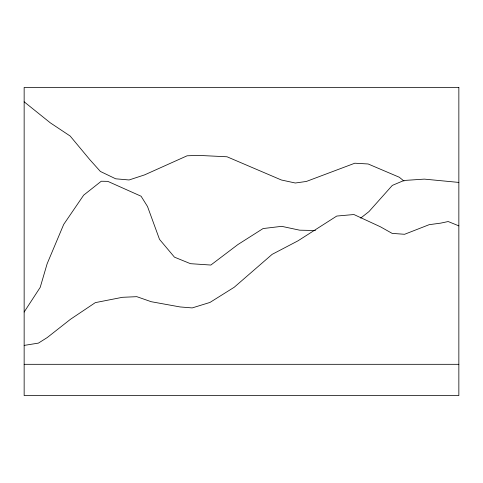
<?xml version="1.0" encoding="UTF-8"?>
<svg xmlns="http://www.w3.org/2000/svg" width="483" height="483" viewBox="0 0 483 483"><rect width="100%" height="100%" fill="white"/><g stroke="black" fill="none" stroke-linecap="round" stroke-linejoin="round"><path stroke-width="0.72" d="M24.15 312.03L40.21 287.361L47.123 263.79L63.696 224.426L83.662 195.162L101.261 181.24L107.787 181.354L141.078 196.219L147.508 206.501L159.517 239.369L174.46 257.155L190.483 263.682L210.848 265.046L237.877 244.567L263.078 228.556L281.686 226.334L299.647 230.18L315.484 230.512M360.68 218.105L368.952 211.608L392.317 185.4L403.963 180.479L424.364 179.121L458.85 182.423M24.15 345.405L38.411 343.117L47.213 337.575L70.488 319.275L95.32 302.63L122.434 297.305L136.81 296.671L151.185 301.706L180.099 306.947L192.192 307.919L209.966 302.436L234.213 287.258L272.116 254.366L297.993 240.824L336.766 216.052L353.918 214.53L380.459 226.817L392.154 233.386L404.579 234.285L429.176 224.68L440.756 223.122L448.188 221.534L458.85 225.875M24.15 364.315L458.85 364.315M24.15 101.816L50.304 122.833L70.174 136.043L89.808 159.65L100.386 171.459L115.691 178.801L129.076 179.972L144.586 174.882L187.096 155.798L198.302 155.381L227.046 156.782L281.36 179.99L295.3 183.009L306.361 181.451L354.824 163.212L368.155 163.979L399.302 177.243L403.975 181.059M458.85 87.435L24.15 87.435L24.15 395.565L458.85 395.565L458.85 87.435"/></g></svg>
